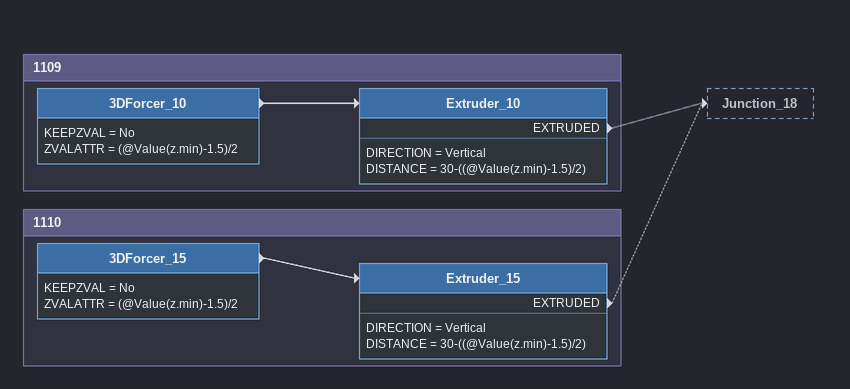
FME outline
Bookmark: 1109
3DForcer_10
    KEEPZVAL = No
    ZVALATTR = (@Value(z.min)-1.5)/2
    -> Extruder_10
Extruder_10
    DIRECTION = Vertical
    DISTANCE = 30-((@Value(z.min)-1.5)/2)
    EXTRUDED -> Junction_18 [off]

Bookmark: 1110
3DForcer_15
    KEEPZVAL = No
    ZVALATTR = (@Value(z.min)-1.5)/2
    -> Extruder_15
Extruder_15
    DIRECTION = Vertical
    DISTANCE = 30-((@Value(z.min)-1.5)/2)
    EXTRUDED -> Junction_18 [off]
